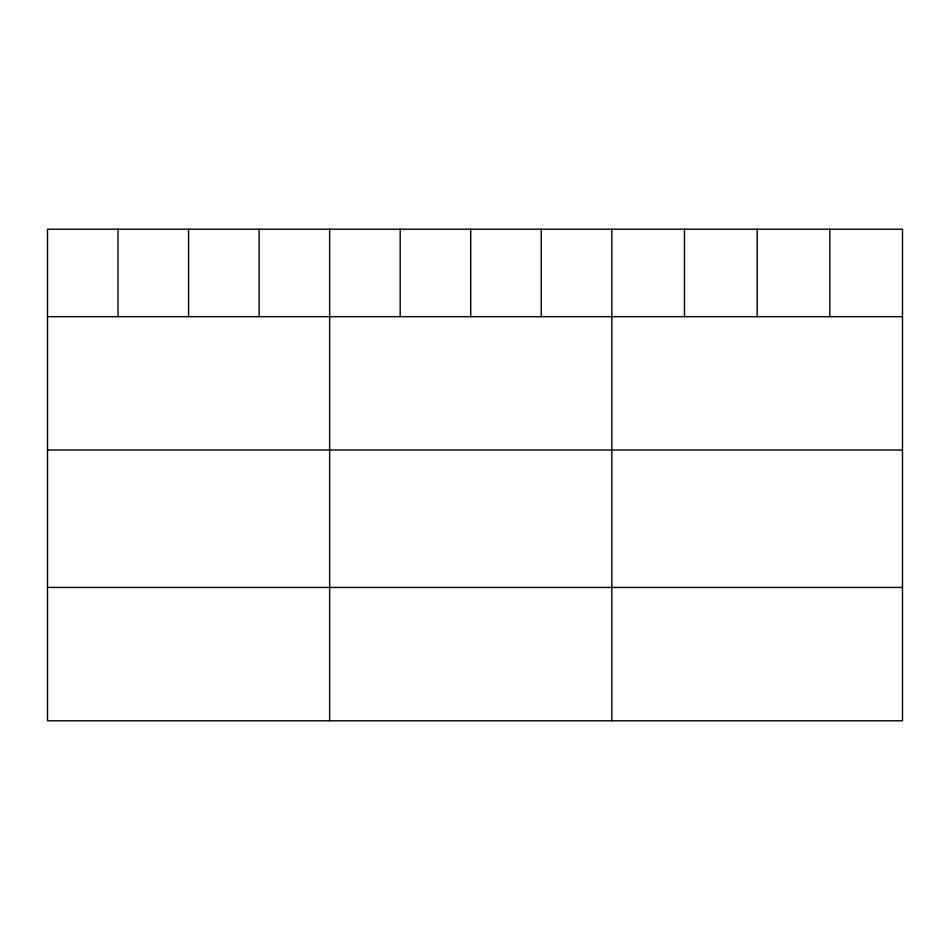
<?xml version="1.0" encoding="UTF-8"?>
<svg xmlns="http://www.w3.org/2000/svg" width="950" height="950" viewBox="0 0 950 950"><rect width="100%" height="100%" fill="white"/><g stroke="black" fill="none" stroke-linecap="round" stroke-linejoin="round"><path stroke-width="1.43" d="M902.5 316.671L902.5 720.789L47.5 720.789L47.5 229.211L902.5 229.211L902.5 316.671L47.5 316.671M47.5 450.027L902.5 450.027M47.5 587.433L902.5 587.433M829.825 229.211L829.825 316.671M757.15 229.211L757.15 316.671M684.475 229.211L684.475 316.671M611.8 229.211L611.8 720.789M541.263 229.211L541.263 316.671M470.725 229.211L470.725 316.671M400.188 229.211L400.188 316.671M329.65 229.211L329.65 720.789M259.113 229.211L259.113 316.671M188.575 229.211L188.575 316.671M118.038 229.211L118.038 316.671"/></g></svg>
